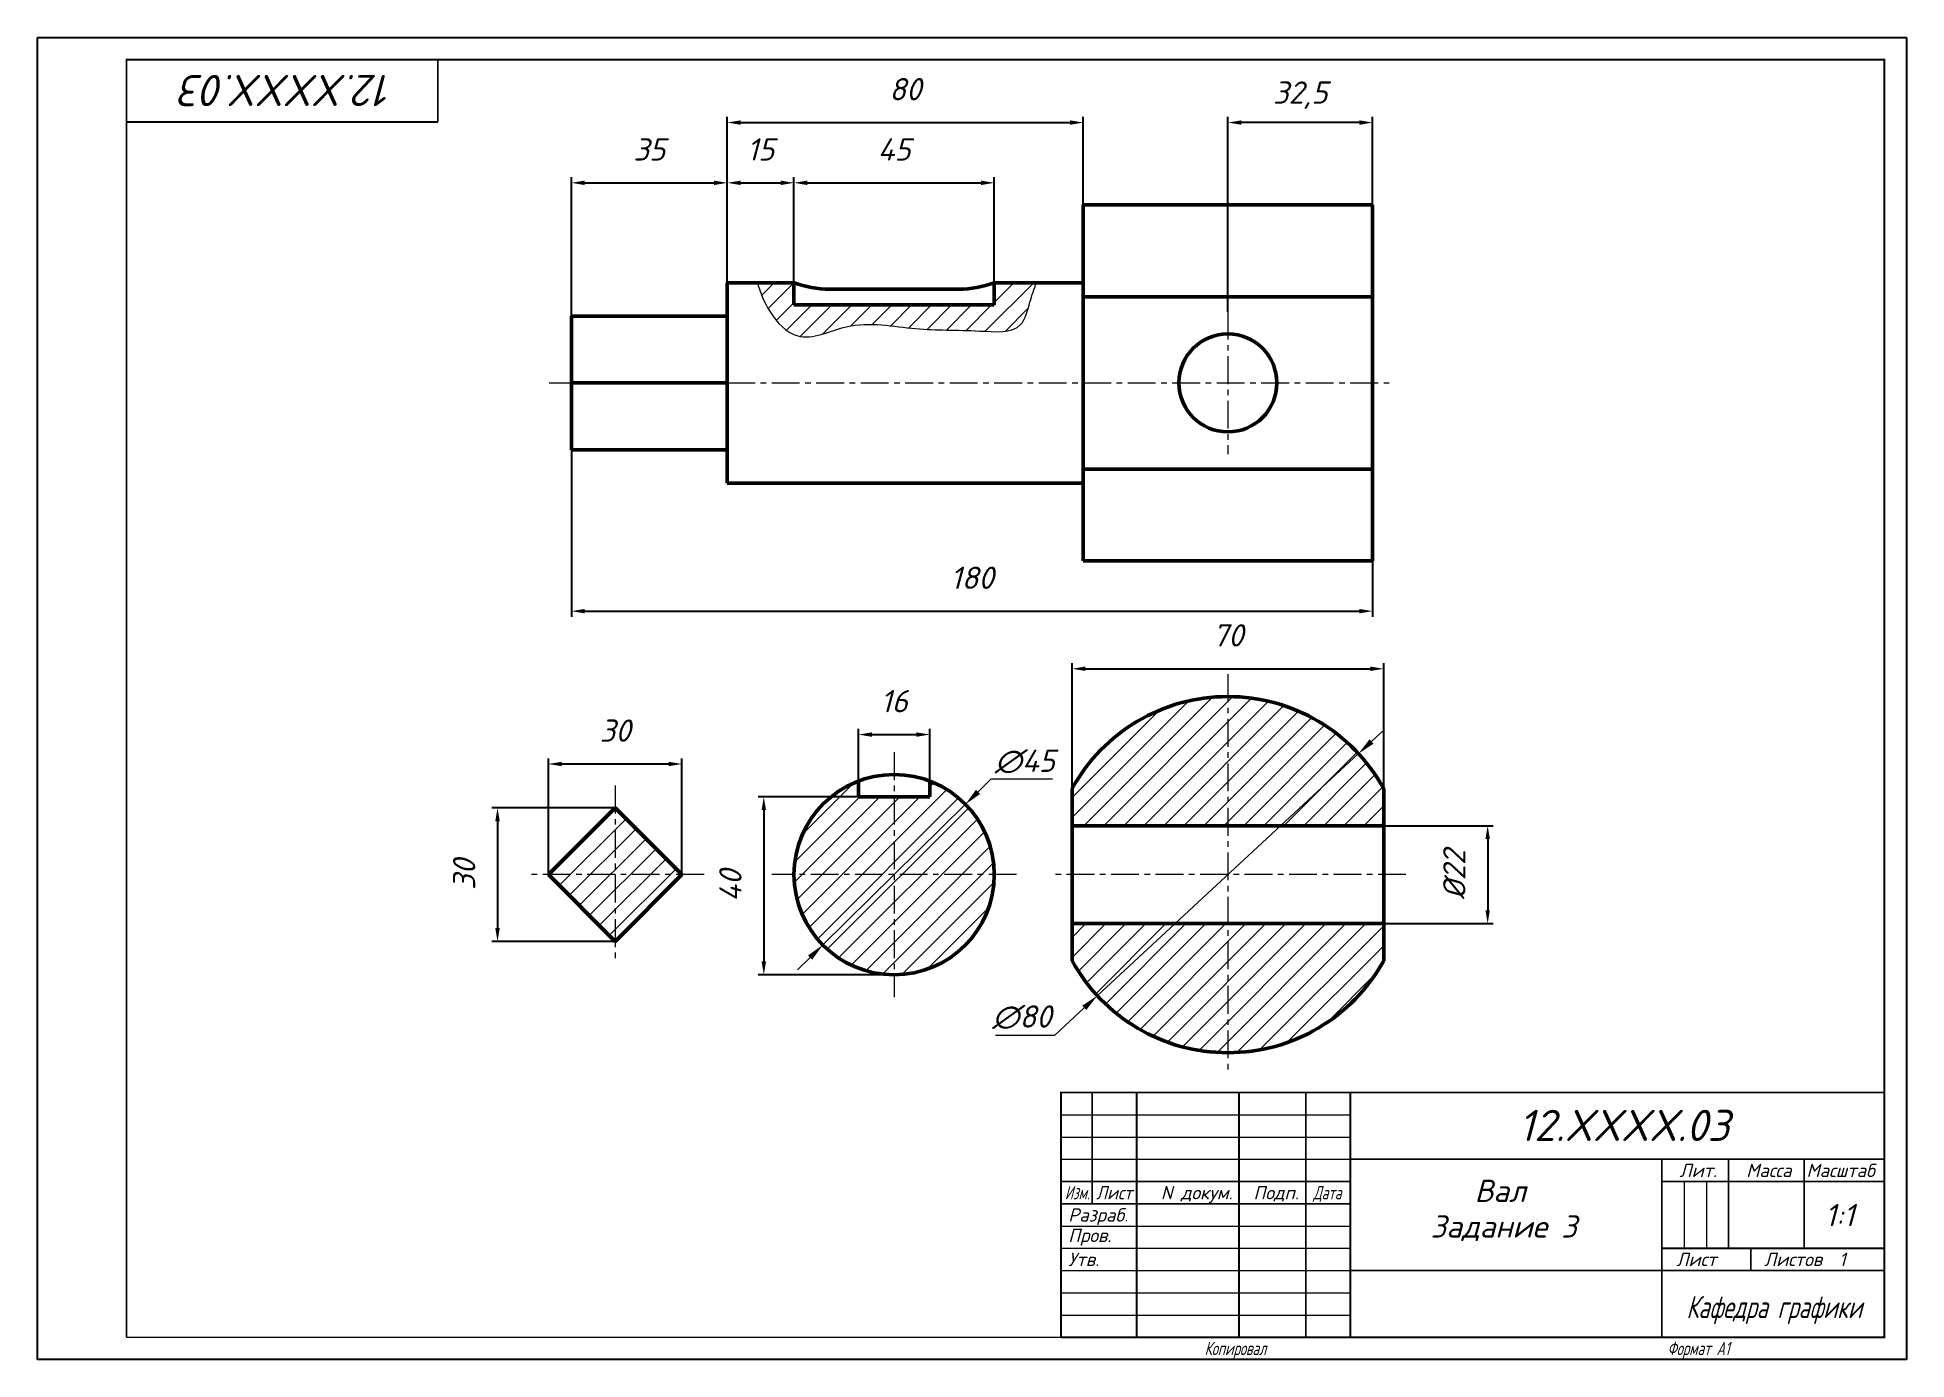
# Model space of a CAD drawing. Header units: millimetres. Extents: x 0 to 420, y 0 to 297.
import ezdxf
from ezdxf.enums import TextEntityAlignment as Align

# ---------------------------------------------------------------- set-up
doc = ezdxf.new("R2010")
doc.units = ezdxf.units.MM
doc.linetypes.add('CENTER', pattern=[2, 1.25, -0.25, 0.25, -0.25])
doc.layers.get('0').update_dxf_attribs({"lineweight": 15})
for name, color, linetype, lineweight in [('Осевая', 7, 'CENTER', 15), ('ОСН', 7, 'Continuous', 50), ('Размер', 7, 'Continuous', 18), ('Тонкая', 7, 'Continuous', 18)]:
    doc.layers.add(name, color=color, linetype=linetype, lineweight=lineweight)
doc.styles.add('ESKD', font='isocpeur.ttf', dxfattribs={"oblique": 15})
doc.styles.get("Standard").update_dxf_attribs({"font": 'isocpeur.ttf', "oblique": 15})
doc.dimstyles.new('ESKD', dxfattribs={"dimtxt": 5, "dimasz": 4, "dimexe": 1.25, "dimexo": 0, "dimgap": 1.5, "dimtad": 3, "dimdec": 0, "dimdsep": 46, "dimtxsty": 'ESKD', "dimcen": 1.5, "dimdle": 1.25, "dimclrd": 256, "dimclre": 256, "dimclrt": 256, "dimazin": 2, "dimtfac": 0.766667, "dimtdec": 0, "dimtmove": 0, "dimatfit": 3, "dimtvp": 1.5, "dimtolj": 1, "dimtzin": 0, "dimlwd": -1, "dimlwe": -1, "dimarcsym": 0})
doc.dimstyles.new('ISO-25', dxfattribs={"dimtxt": 5, "dimasz": 3, "dimexe": 1.25, "dimexo": 0, "dimgap": 1.5, "dimtad": 0, "dimdec": 0, "dimzin": 0, "dimdsep": 46, "dimtxsty": 'ESKD', "dimcen": -3, "dimdle": 1.25, "dimadec": 0, "dimazin": 0, "dimtfac": 0.766667, "dimtdec": 0, "dimtofl": 0, "dimtmove": 2, "dimatfit": 3, "dimtvp": 1.5, "dimtolj": 1, "dimtzin": 0, "dimarcsym": 0})

# ---------------------------------------------------------------- blocks, each defined once
blk = doc.blocks.new('*D1')
at = {"layer": 'DEFPOINTS', "color": 0, "ltscale": 5, "transparency": 16777216}
for p in [(155, 264.33), (155, 241.89), (120, 234.39)]:
    blk.add_point(p, dxfattribs=at)
at = {"layer": 'Размер', "color": 0, "lineweight": -2, "ltscale": 5, "transparency": 16777216}
for p, q in [((120, 234.39), (120, 265.58)), ((155, 241.89), (155, 265.58)), ((123, 264.33), (152, 264.33))]:
    blk.add_line(p, q, dxfattribs=at)
at = {"layer": 'Размер', "color": 0, "ltscale": 5, "transparency": 16777216}
for points in [[(123, 264.83), (123, 263.83), (120, 264.33)], [(152, 264.83), (152, 263.83), (155, 264.33)]]:
    blk.add_solid(points, dxfattribs=at)
at = {"layer": 'Размер', "color": 0, "ltscale": 5, "transparency": 16777216, "insert": (137.5, 271.83), "char_height": 5, "attachment_point": 5, "style": 'ESKD'}
blk.add_mtext('\\A1;35', dxfattribs=at)
blk = doc.blocks.new('*D2')
at = {"layer": 'DEFPOINTS', "color": 0, "ltscale": 5, "transparency": 16777216}
for p in [(170, 264.33), (155, 241.89), (170, 241.89)]:
    blk.add_point(p, dxfattribs=at)
at = {"layer": 'Размер', "color": 0, "lineweight": -2, "ltscale": 5, "transparency": 16777216}
for p, q in [((155, 241.89), (155, 265.58)), ((170, 241.89), (170, 265.58)), ((158, 264.33), (167, 264.33))]:
    blk.add_line(p, q, dxfattribs=at)
at = {"layer": 'Размер', "color": 0, "ltscale": 5, "transparency": 16777216}
for points in [[(158, 264.83), (158, 263.83), (155, 264.33)], [(167, 264.83), (167, 263.83), (170, 264.33)]]:
    blk.add_solid(points, dxfattribs=at)
at = {"layer": 'Размер', "color": 0, "ltscale": 5, "transparency": 16777216, "insert": (162.5, 271.83), "char_height": 5, "attachment_point": 5, "style": 'ESKD'}
blk.add_mtext('\\A1;15', dxfattribs=at)
blk = doc.blocks.new('*D3')
at = {"layer": 'DEFPOINTS', "color": 0, "ltscale": 5, "transparency": 16777216}
for p in [(215, 264.33), (170, 241.89), (215, 241.89)]:
    blk.add_point(p, dxfattribs=at)
at = {"layer": 'Размер', "color": 0, "lineweight": -2, "ltscale": 5, "transparency": 16777216}
for p, q in [((170, 241.89), (170, 265.58)), ((215, 241.89), (215, 265.58)), ((173, 264.33), (212, 264.33))]:
    blk.add_line(p, q, dxfattribs=at)
at = {"layer": 'Размер', "color": 0, "ltscale": 5, "transparency": 16777216}
for points in [[(173, 264.83), (173, 263.83), (170, 264.33)], [(212, 264.83), (212, 263.83), (215, 264.33)]]:
    blk.add_solid(points, dxfattribs=at)
at = {"layer": 'Размер', "color": 0, "ltscale": 5, "transparency": 16777216, "insert": (192.5, 271.83), "char_height": 5, "attachment_point": 5, "style": 'ESKD'}
blk.add_mtext('\\A1;45', dxfattribs=at)
blk = doc.blocks.new('*D4')
at = {"layer": 'DEFPOINTS', "color": 0, "ltscale": 5, "transparency": 16777216}
for p in [(235, 277.87), (235, 259.39), (155, 241.89)]:
    blk.add_point(p, dxfattribs=at)
at = {"layer": 'Размер', "color": 0, "lineweight": -2, "ltscale": 5, "transparency": 16777216}
for p, q in [((155, 241.89), (155, 279.12)), ((158, 277.87), (232, 277.87)), ((235, 259.39), (235, 279.12))]:
    blk.add_line(p, q, dxfattribs=at)
at = {"layer": 'Размер', "color": 0, "ltscale": 5, "transparency": 16777216}
for points in [[(158, 278.37), (158, 277.37), (155, 277.87)], [(232, 278.37), (232, 277.37), (235, 277.87)]]:
    blk.add_solid(points, dxfattribs=at)
at = {"layer": 'Размер', "color": 0, "ltscale": 5, "transparency": 16777216, "insert": (195, 285.37), "char_height": 5, "attachment_point": 5, "style": 'ESKD'}
blk.add_mtext('\\A1;80', dxfattribs=at)
blk = doc.blocks.new('*D5')
at = {"layer": 'DEFPOINTS', "color": 0, "ltscale": 5, "transparency": 16777216}
for p in [(120, 204.39), (300, 179.39), (300, 168.12)]:
    blk.add_point(p, dxfattribs=at)
at = {"layer": 'Размер', "color": 0, "lineweight": -2, "ltscale": 5, "transparency": 16777216}
for p, q in [((120, 204.39), (120, 166.87)), ((300, 179.39), (300, 166.87)), ((123, 168.12), (297, 168.12))]:
    blk.add_line(p, q, dxfattribs=at)
at = {"layer": 'Размер', "color": 0, "ltscale": 5, "transparency": 16777216}
for points in [[(123, 168.62), (123, 167.62), (120, 168.12)], [(297, 168.62), (297, 167.62), (300, 168.12)]]:
    blk.add_solid(points, dxfattribs=at)
at = {"layer": 'Размер', "color": 0, "ltscale": 5, "transparency": 16777216, "insert": (210, 175.62), "char_height": 5, "attachment_point": 5, "style": 'ESKD'}
blk.add_mtext('\\A1;180', dxfattribs=at)
blk = doc.blocks.new('*D6')
at = {"layer": 'DEFPOINTS', "color": 0, "ltscale": 5, "transparency": 16777216}
for p in [(267.5, 277.87), (300, 259.39), (267.5, 235.39)]:
    blk.add_point(p, dxfattribs=at)
at = {"layer": 'Размер', "color": 0, "lineweight": -2, "ltscale": 5, "transparency": 16777216}
for p, q in [((267.5, 235.39), (267.5, 279.12)), ((297, 277.87), (270.5, 277.87)), ((300, 259.39), (300, 279.12))]:
    blk.add_line(p, q, dxfattribs=at)
at = {"layer": 'Размер', "color": 0, "ltscale": 5, "transparency": 16777216}
for points in [[(270.5, 278.37), (270.5, 277.37), (267.5, 277.87)], [(297, 278.37), (297, 277.37), (300, 277.87)]]:
    blk.add_solid(points, dxfattribs=at)
at = {"layer": 'Размер', "color": 0, "ltscale": 5, "transparency": 16777216, "insert": (283.75, 284.03), "char_height": 5, "attachment_point": 5, "style": 'ESKD'}
blk.add_mtext('\\A1;32,5', dxfattribs=at)
blk = doc.blocks.new('*D7')
at = {"layer": 'DEFPOINTS', "color": 0, "ltscale": 5, "transparency": 16777216}
for p in [(302.5, 119.93), (302.5, 97.93), (325.87, 97.93)]:
    blk.add_point(p, dxfattribs=at)
at = {"layer": 'Размер', "color": 0, "lineweight": -2, "ltscale": 5, "transparency": 16777216}
for p, q in [((302.5, 119.93), (327.12, 119.93)), ((325.87, 116.93), (325.87, 100.93)), ((302.5, 97.93), (327.12, 97.93))]:
    blk.add_line(p, q, dxfattribs=at)
at = {"layer": 'Размер', "color": 0, "ltscale": 5, "transparency": 16777216}
for points in [[(325.37, 116.93), (326.37, 116.93), (325.87, 119.93)], [(325.37, 100.93), (326.37, 100.93), (325.87, 97.93)]]:
    blk.add_solid(points, dxfattribs=at)
at = {"layer": 'Размер', "color": 0, "ltscale": 5, "transparency": 16777216, "insert": (318.37, 108.93), "char_height": 5, "attachment_point": 5, "rotation": 90, "style": 'ESKD'}
blk.add_mtext('\\A1;%%c22', dxfattribs=at)
blk = doc.blocks.new('*D8')
at = {"layer": 'DEFPOINTS', "color": 0, "ltscale": 5, "transparency": 16777216}
for p in [(302.5, 155.18), (232.5, 128.3), (302.5, 128.3)]:
    blk.add_point(p, dxfattribs=at)
at = {"layer": 'Размер', "color": 0, "lineweight": -2, "ltscale": 5, "transparency": 16777216}
for p, q in [((232.5, 128.3), (232.5, 156.43)), ((302.5, 128.3), (302.5, 156.43)), ((235.5, 155.18), (299.5, 155.18))]:
    blk.add_line(p, q, dxfattribs=at)
at = {"layer": 'Размер', "color": 0, "ltscale": 5, "transparency": 16777216}
for points in [[(235.5, 155.68), (235.5, 154.68), (232.5, 155.18)], [(299.5, 155.68), (299.5, 154.68), (302.5, 155.18)]]:
    blk.add_solid(points, dxfattribs=at)
at = {"layer": 'Размер', "color": 0, "ltscale": 5, "transparency": 16777216, "insert": (267.5, 162.68), "char_height": 5, "attachment_point": 5, "style": 'ESKD'}
blk.add_mtext('\\A1;70', dxfattribs=at)
blk = doc.blocks.new('*D9')
at = {"layer": 'DEFPOINTS', "color": 0, "ltscale": 5, "transparency": 16777216}
for p in [(184.5, 126.43), (163.22, 86.43), (192.5, 86.43)]:
    blk.add_point(p, dxfattribs=at)
at = {"layer": 'Размер', "color": 0, "lineweight": -2, "ltscale": 5, "transparency": 16777216}
for p, q in [((184.5, 126.43), (161.97, 126.43)), ((163.22, 123.43), (163.22, 89.43)), ((192.5, 86.43), (161.97, 86.43))]:
    blk.add_line(p, q, dxfattribs=at)
at = {"layer": 'Размер', "color": 0, "ltscale": 5, "transparency": 16777216}
for points in [[(162.72, 123.43), (163.72, 123.43), (163.22, 126.43)], [(162.72, 89.43), (163.72, 89.43), (163.22, 86.43)]]:
    blk.add_solid(points, dxfattribs=at)
at = {"layer": 'Размер', "color": 0, "ltscale": 5, "transparency": 16777216, "insert": (155.72, 106.43), "char_height": 5, "attachment_point": 5, "rotation": 90, "style": 'ESKD'}
blk.add_mtext('\\A1;40', dxfattribs=at)
blk = doc.blocks.new('*D10')
at = {"layer": 'DEFPOINTS', "color": 0, "ltscale": 5, "transparency": 16777216}
for p in [(200.5, 140.4), (184.5, 129.96), (200.5, 129.96)]:
    blk.add_point(p, dxfattribs=at)
at = {"layer": 'Размер', "color": 0, "lineweight": -2, "ltscale": 5, "transparency": 16777216}
for p, q in [((184.5, 129.96), (184.5, 141.65)), ((187.5, 140.4), (197.5, 140.4)), ((200.5, 129.96), (200.5, 141.65))]:
    blk.add_line(p, q, dxfattribs=at)
at = {"layer": 'Размер', "color": 0, "ltscale": 5, "transparency": 16777216}
for points in [[(187.5, 140.9), (187.5, 139.9), (184.5, 140.4)], [(197.5, 140.9), (197.5, 139.9), (200.5, 140.4)]]:
    blk.add_solid(points, dxfattribs=at)
at = {"layer": 'Размер', "color": 0, "ltscale": 5, "transparency": 16777216, "insert": (192.5, 147.9), "char_height": 5, "attachment_point": 5, "style": 'ESKD'}
blk.add_mtext('\\A1;16', dxfattribs=at)
blk = doc.blocks.new('*D11')
at = {"layer": 'DEFPOINTS', "color": 0, "ltscale": 5, "transparency": 16777216}
for p in [(129.81, 123.93), (103.39, 93.93), (129.81, 93.93)]:
    blk.add_point(p, dxfattribs=at)
at = {"layer": 'Размер', "color": 0, "lineweight": -2, "ltscale": 5, "transparency": 16777216}
for p, q in [((129.81, 123.93), (102.14, 123.93)), ((103.39, 120.93), (103.39, 96.93)), ((129.81, 93.93), (102.14, 93.93))]:
    blk.add_line(p, q, dxfattribs=at)
at = {"layer": 'Размер', "color": 0, "ltscale": 5, "transparency": 16777216}
for points in [[(102.89, 120.93), (103.89, 120.93), (103.39, 123.93)], [(102.89, 96.93), (103.89, 96.93), (103.39, 93.93)]]:
    blk.add_solid(points, dxfattribs=at)
at = {"layer": 'Размер', "color": 0, "ltscale": 5, "transparency": 16777216, "insert": (95.89, 108.93), "char_height": 5, "attachment_point": 5, "rotation": 90, "style": 'ESKD'}
blk.add_mtext('\\A1;30', dxfattribs=at)
blk = doc.blocks.new('*D12')
at = {"layer": 'DEFPOINTS', "color": 0, "ltscale": 5, "transparency": 16777216}
for p in [(144.81, 133.79), (114.81, 108.93), (144.81, 108.93)]:
    blk.add_point(p, dxfattribs=at)
at = {"layer": 'Размер', "color": 0, "lineweight": -2, "ltscale": 5, "transparency": 16777216}
for p, q in [((114.81, 108.93), (114.81, 135.04)), ((144.81, 108.93), (144.81, 135.04)), ((117.81, 133.79), (141.81, 133.79))]:
    blk.add_line(p, q, dxfattribs=at)
at = {"layer": 'Размер', "color": 0, "ltscale": 5, "transparency": 16777216}
for points in [[(117.81, 134.29), (117.81, 133.29), (114.81, 133.79)], [(141.81, 134.29), (141.81, 133.29), (144.81, 133.79)]]:
    blk.add_solid(points, dxfattribs=at)
at = {"layer": 'Размер', "color": 0, "ltscale": 5, "transparency": 16777216, "insert": (129.81, 141.29), "char_height": 5, "attachment_point": 5, "style": 'ESKD'}
blk.add_mtext('\\A1;30', dxfattribs=at)
blk = doc.blocks.new('*D13')
at = {"layer": 'DEFPOINTS', "color": 0, "ltscale": 5, "transparency": 16777216}
for p in [(296.84, 136.12), (238.16, 81.74)]:
    blk.add_point(p, dxfattribs=at)
at = {"layer": 'Размер', "ltscale": 5, "transparency": 16777216}
for p, q in [((299.77, 138.84), (302.71, 141.56)), ((296.84, 136.12), (238.16, 81.74)), ((228.63, 72.91), (235.23, 79.02)), ((215.29, 72.91), (228.63, 72.91))]:
    blk.add_line(p, q, dxfattribs=at)
for points in [[(299.32, 139.33), (300.23, 138.35), (296.84, 136.12)], [(234.78, 79.51), (235.68, 78.53), (238.16, 81.74)]]:
    blk.add_solid(points, dxfattribs=at)
at = {"layer": 'Размер', "ltscale": 5, "transparency": 16777216, "insert": (221.21, 76.91), "char_height": 5, "attachment_point": 5, "style": 'ESKD'}
blk.add_mtext('\\A1;∅80', dxfattribs=at)
blk = doc.blocks.new('*D14')
at = {"layer": 'DEFPOINTS', "color": 0, "ltscale": 5, "transparency": 16777216}
for p in [(208.52, 124.73), (176.48, 93.14)]:
    blk.add_point(p, dxfattribs=at)
at = {"layer": 'Размер', "ltscale": 5, "transparency": 16777216}
for p, q in [((214.22, 130.35), (211.37, 127.54)), ((228.06, 130.35), (214.22, 130.35)), ((176.48, 93.14), (208.52, 124.73)), ((173.63, 90.33), (170.78, 87.52))]:
    blk.add_line(p, q, dxfattribs=at)
for points in [[(210.9, 128.01), (211.84, 127.06), (208.52, 124.73)], [(173.16, 90.8), (174.1, 89.85), (176.48, 93.14)]]:
    blk.add_solid(points, dxfattribs=at)
at = {"layer": 'Размер', "ltscale": 5, "transparency": 16777216, "insert": (221.89, 134.35), "char_height": 5, "attachment_point": 5, "style": 'ESKD'}
blk.add_mtext('\\A1;∅45', dxfattribs=at)

msp = doc.modelspace()

# ---------------------------------------------------------------- hatches: boundary and pattern name
at = {"layer": 'Тонкая', "ltscale": 5}
h = msp.add_hatch(dxfattribs=at)
h.set_pattern_fill('ANSI31', color=256, style=0)
h.set_pattern_definition([(45, (24.683, -267.1385), (-2.245064, 2.245064), [])])
edge = h.paths.add_edge_path()
edge.add_spline(control_points=[(161.79, 241.89), (162.46, 239.65), (164.28, 234.88), (171.35, 227.49), (183.32, 234.03), (197.18, 230.99), (209.25, 231.44), (221.26, 230.27), (222.88, 237.33), (223.96, 240.5), (224.47, 241.89)], knot_values=[3.79836, 3.79836, 3.79836, 3.79836, 10.870614, 19.124145, 30.223673, 45.825565, 60.181869, 69.525577, 74.967913, 79.480302, 79.480302, 79.480302, 79.480302], degree=3, periodic=0)
edge.add_line((224.47, 241.89), (215, 241.89))
edge.add_line((215, 241.89), (215, 236.89))
edge.add_line((215, 236.89), (170, 236.89))
edge.add_line((170, 236.89), (170, 241.89))
edge.add_line((170, 241.89), (161.79, 241.89))
h = msp.add_hatch(dxfattribs=at)
h.set_pattern_fill('ANSI31', color=256, style=0)
h.set_pattern_definition([(45, (-82.7634, -377.6007), (-2.245064, 2.245064), [])])
h.paths.add_polyline_path([(267.5, 148.93), (267.5, 119.93), (302.16, 119.93), (302.5, 120.28), (302.5, 128.3, 0.272842)])
h.paths.add_polyline_path([(267.5, 148.93, 0.272842), (232.5, 128.3), (232.5, 119.93), (267.5, 119.93)])
h.paths.add_polyline_path([(232.5, 97.93), (232.5, 89.57, 0.272842), (267.5, 68.93), (267.5, 97.93)])
h.paths.add_polyline_path([(267.5, 97.93), (267.5, 68.93, 0.272842), (302.5, 89.57), (302.5, 97.93)])
h = msp.add_hatch(dxfattribs=at)
h.set_pattern_fill('ANSI31', color=256, style=0)
h.paths.add_polyline_path([(200.5, 129.96), (200.5, 126.43), (192.5, 126.43), (192.5, 108.93), (215, 108.93, 0.311334)])
h.paths.add_polyline_path([(192.5, 126.43), (184.5, 126.43), (184.5, 129.96, 0.311334), (170, 108.93), (192.5, 108.93)])
h.paths.add_polyline_path([(192.5, 108.93), (170, 108.93, 0.414214), (192.5, 86.43)])
h.paths.add_polyline_path([(215, 108.93), (192.5, 108.93), (192.5, 86.43, 0.414214)])
h = msp.add_hatch(dxfattribs=at)
h.set_pattern_fill('ANSI31', color=256, style=0)
h.set_pattern_definition([(45, (118.1423, -377.6007), (-2.245064, 2.245064), [])])
h.paths.add_polyline_path([(129.81, 108.93), (144.81, 108.93), (129.81, 123.93)])
h.paths.add_polyline_path([(129.81, 108.93), (129.81, 123.93), (114.81, 108.93)])
h.paths.add_polyline_path([(114.81, 108.93), (129.81, 93.93), (129.81, 108.93)])
h.paths.add_polyline_path([(129.81, 93.93), (144.81, 108.93), (129.81, 108.93)])

# ---------------------------------------------------------------- linework, layer by layer
for p, q in [((230, 55), (295, 55)), ((230, 50), (295, 50)), ((230, 45), (295, 45)), ((370, 40), (370, 25)), ((370, 40), (370, 25)), ((375, 40), (375, 25)), ((375, 40), (375, 25)), ((230, 30), (295, 30)), ((230, 25), (295, 25)), ((230, 20), (295, 20)), ((230, 15), (295, 15)), ((230, 10), (295, 10)), ((230, 5), (20, 5))]:
    msp.add_line(p, q)
at = {"const_width": 0.4}
for points in [[(20, 5), (20, 292), (415, 292), (415, 5), (230, 5)], [(90, 292), (90, 278)], [(20, 278), (90, 278)], [(230, 5), (230, 60), (415, 60)], [(237, 35), (237, 60)], [(247, 5), (247, 60)], [(270, 5), (270, 60)], [(285, 60), (285, 5)], [(295, 5), (295, 60)], [(295, 45), (415, 45)], [(365, 45), (365, 5)], [(380, 45), (380, 25)], [(380, 45), (380, 25)], [(397, 45), (397, 25)], [(397, 45), (397, 25)], [(230, 40), (295, 40)], [(365, 40), (415, 40)], [(365, 40), (415, 40)], [(230, 35), (295, 35)], [(365, 25), (415, 25)], [(365, 25), (415, 25)], [(385, 25), (385, 20)], [(385, 25), (385, 20)], [(295, 20), (415, 20)]]:
    msp.add_lwpolyline(points, dxfattribs=at)
at = {"layer": 'DEFPOINTS'}
for p, q in [((0, 297), (420, 297)), ((0, 0), (0, 297)), ((420, 297), (420, 0)), ((420, 0), (0, 0))]:
    msp.add_line(p, q, dxfattribs=at)
at = {"layer": 'Осевая', "ltscale": 5}
for p, q in [((267.5, 235.39), (267.5, 203.39)), ((115, 219.39), (305, 219.39)), ((267.5, 153.93), (267.5, 63.93)), ((192.5, 136.43), (192.5, 81.43)), ((129.81, 128.93), (129.81, 88.93)), ((149.81, 108.93), (109.81, 108.93)), ((220, 108.93), (165, 108.93)), ((307.5, 108.93), (227.5, 108.93))]:
    msp.add_line(p, q, dxfattribs=at)
at = {"layer": 'ОСН'}
for p, q in [((235, 259.39), (300, 259.39)), ((235, 259.39), (235, 238.76)), ((300, 259.39), (300, 238.76)), ((155, 241.89), (170, 241.89)), ((155, 241.89), (155, 196.89)), ((178, 240.42), (207, 240.42)), ((215, 241.89), (235, 241.89)), ((170, 236.89), (215, 236.89)), ((235, 238.76), (300, 238.76)), ((235, 238.76), (235, 200.03)), ((300, 200.03), (300, 238.76)), ((120, 219.39), (120, 234.39)), ((155, 234.39), (120, 234.39)), ((155, 219.39), (120, 219.39)), ((120, 204.39), (120, 219.39)), ((155, 204.39), (120, 204.39)), ((235, 200.03), (235, 179.39)), ((235, 200.03), (300, 200.03)), ((300, 200.03), (300, 179.39)), ((155, 196.89), (235, 196.89)), ((235, 179.39), (300, 179.39)), ((184.5, 126.43), (184.5, 129.96)), ((184.5, 126.43), (200.5, 126.43)), ((200.5, 129.96), (200.5, 126.43)), ((232.5, 128.3), (232.5, 119.93)), ((302.5, 119.93), (302.5, 128.3)), ((114.81, 108.93), (129.81, 123.93)), ((129.81, 123.93), (144.81, 108.93)), ((232.5, 97.93), (232.5, 119.93)), ((232.5, 119.93), (302.5, 119.93)), ((302.16, 119.93), (302.5, 120.28)), ((302.5, 97.93), (302.5, 119.93)), ((129.81, 93.93), (114.81, 108.93)), ((144.81, 108.93), (129.81, 93.93)), ((232.5, 97.93), (232.5, 89.57)), ((232.5, 97.93), (302.5, 97.93)), ((302.5, 89.57), (302.5, 97.93))]:
    msp.add_line(p, q, dxfattribs=at)
at = {"layer": 'ОСН', "ltscale": 5}
for p, q in [((170, 241.89), (170, 236.89)), ((215, 241.89), (215, 236.89))]:
    msp.add_line(p, q, dxfattribs=at)
at = {"layer": 'ОСН'}
msp.add_circle((267.5, 219.39), 11, dxfattribs=at)
at = {"layer": 'ОСН', "ltscale": 5}
msp.add_circle((192.5, 108.93), 22.5, dxfattribs=at)
at = {"layer": 'ОСН'}
for centre, start, end in [((178.27, 264.37), 249.807, 269.3655), ((206.74, 264.37), 270.6345, 290.193)]:
    msp.add_arc(centre, 23.94, start, end, dxfattribs=at)
at = {"layer": 'ОСН', "ltscale": 5}
for start, end in [(28.955, 151.045), (208.955, 331.045)]:
    msp.add_arc((267.5, 108.93), 40, start, end, dxfattribs=at)
at = {"layer": 'Тонкая', "ltscale": 5}
msp.add_open_spline([(161.79, 241.89), (162.46, 239.65), (164.28, 234.88), (171.35, 227.49), (183.32, 234.03), (197.18, 230.99), (209.25, 231.44), (221.26, 230.27), (222.88, 237.33), (223.96, 240.5), (224.47, 241.89)], degree=3, knots=[3.79836, 3.79836, 3.79836, 3.79836, 10.870614, 19.124145, 30.223673, 45.825565, 60.181869, 69.525577, 74.967913, 79.480302, 79.480302, 79.480302, 79.480302], dxfattribs=at)

# ---------------------------------------------------------------- texts
at = {"oblique": 15}
msp.add_text('12.XXXX.03', height=7, rotation=180, dxfattribs=at).set_placement((79.92, 288.57))
for s, height, p in [('12.XXXX.03', 7, (332.79, 49.11)), ('Лит.', 3, (368.96, 41)), ('Масса', 3, (383.96, 41)), ('Масштаб', 3, (397.5, 41)), ('N докум.', 3, (252.44, 36)), ('Подп.', 3, (273.25, 36)), ('Вал', 5, (322.93, 35.41)), ('Разраб.', 3, (231.63, 31)), ('Пров.', 3, (231.63, 26.4)), ('Задание 3', 5, (313.02, 27.41)), ('Утв.', 3, (231.63, 21)), ('Лист', 3, (368.26, 21)), ('Листов  1', 3, (387.96, 21))]:
    msp.add_text(s, height=height, dxfattribs=at).set_placement(p)
for s, height, width, p in [('Изм.', 3, 0.7, (230.86, 36)), ('Лист', 3, 0.9, (237.89, 36)), ('Дата', 3, 0.7, (286.68, 36)), ('Кафедра графики', 5, 0.7, (370.52, 9.32)), ('Копировал', 3, 0.7, (262.26, 1)), ('Формат А1', 3, 0.7, (366.26, 1))]:
    msp.add_text(s, height=height, dxfattribs=dict(at, width=width)).set_placement(p)
msp.add_text('1:1', height=5, dxfattribs=at).set_placement((404.96, 29.97), align=Align.CENTER)

# ---------------------------------------------------------------- dimensions: what is measured, and where the dimension line sits
at = {"layer": 'Размер', "ltscale": 5}
for base, p1, p2, picture, middle in [((235, 277.87), (155, 241.89), (235, 259.39), '*D4', (195, 285.37)), ((155, 264.33), (120, 234.39), (155, 241.89), '*D1', (137.5, 271.83)), ((170, 264.33), (155, 241.89), (170, 241.89), '*D2', (162.5, 271.83)), ((215, 264.33), (170, 241.89), (215, 241.89), '*D3', (192.5, 271.83)), ((300, 168.12), (120, 204.39), (300, 179.39), '*D5', (210, 175.62)), ((200.5, 140.4), (184.5, 129.96), (200.5, 129.96), '*D10', (192.5, 147.9)), ((144.81, 133.79), (114.81, 108.93), (144.81, 108.93), '*D12', (129.81, 141.29))]:
    dim = msp.add_linear_dim(base=base, p1=p1, p2=p2, dimstyle='ISO-25', dxfattribs=at)
    dim.commit()
    dim.dimension.update_dxf_attribs({"geometry": picture, "text_midpoint": middle})
dim = msp.add_linear_dim(base=(267.5, 277.87), p1=(300, 259.39), p2=(267.5, 235.39), text='32,5', dimstyle='ISO-25', dxfattribs=at)
dim.commit()
dim.dimension.update_dxf_attribs({"geometry": '*D6', "text_midpoint": (283.75, 284.03), "dimtype": 160})
dim = msp.add_linear_dim(base=(302.5, 155.18), p1=(232.5, 128.3), p2=(302.5, 128.3), text='70', dimstyle='ISO-25', dxfattribs=at)
dim.commit()
dim.dimension.update_dxf_attribs({"geometry": '*D8', "text_midpoint": (267.5, 162.68)})
for p1, p2, picture, middle in [((296.84, 136.12), (238.16, 81.74), '*D13', (221.21, 76.91)), ((176.48, 93.14), (208.52, 124.73), '*D14', (221.89, 134.35))]:
    dim = msp.add_diameter_dim_2p(p1=p1, p2=p2, dimstyle='ESKD', override={"dimtoh": 1}, dxfattribs=at)
    dim.commit()
    dim.dimension.update_dxf_attribs({"geometry": picture, "text_midpoint": middle})
for base, p1, p2, picture, middle in [((163.22, 86.43), (184.5, 126.43), (192.5, 86.43), '*D9', (155.72, 106.43)), ((103.39, 93.93), (129.81, 123.93), (129.81, 93.93), '*D11', (95.89, 108.93))]:
    dim = msp.add_linear_dim(base=base, p1=p1, p2=p2, angle=90, dimstyle='ISO-25', dxfattribs=at)
    dim.commit()
    dim.dimension.update_dxf_attribs({"geometry": picture, "text_midpoint": middle})
dim = msp.add_linear_dim(base=(325.87, 97.93), p1=(302.5, 119.93), p2=(302.5, 97.93), angle=90, text='%%c22', dimstyle='ISO-25', dxfattribs=at)
dim.commit()
dim.dimension.update_dxf_attribs({"geometry": '*D7', "text_midpoint": (318.37, 108.93)})

doc.saveas('drawing.dxf')
